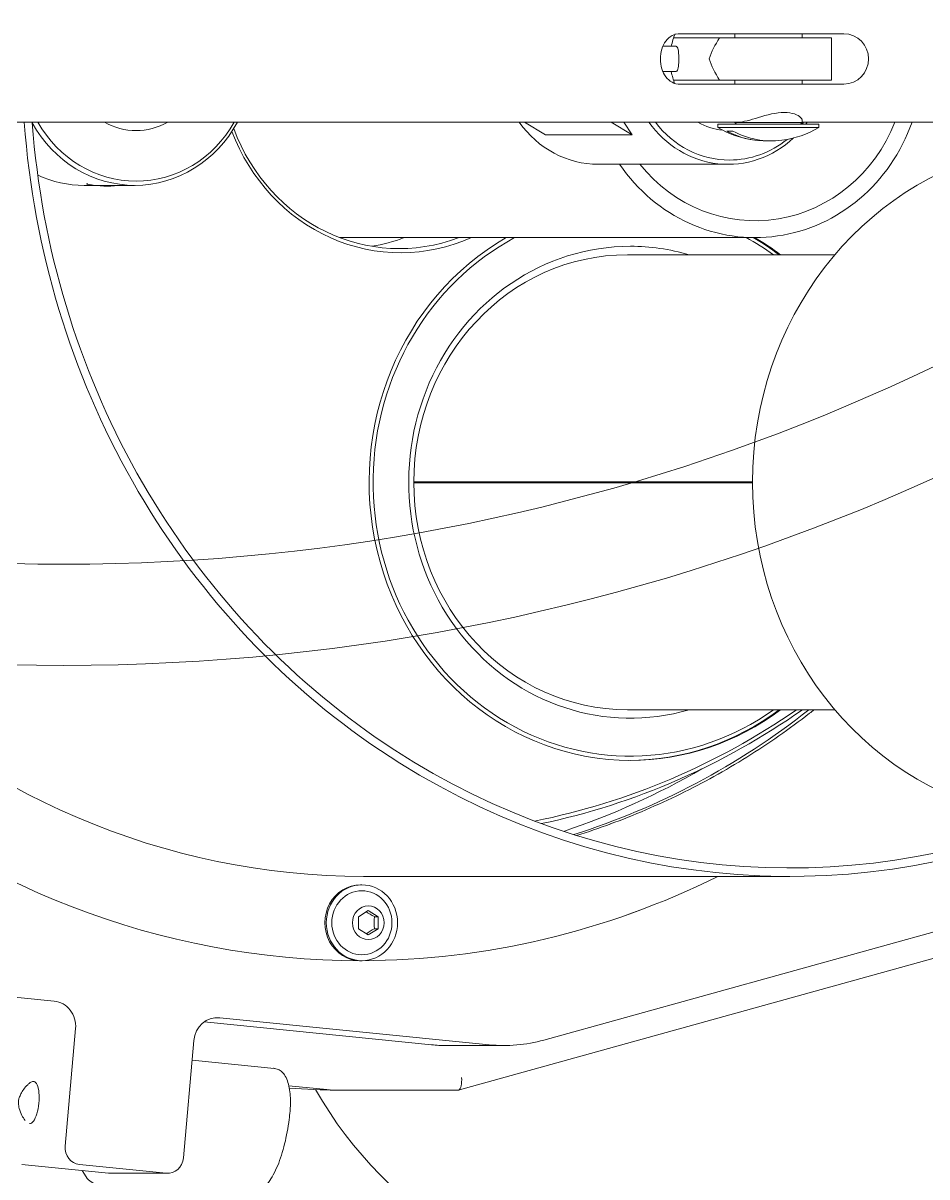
# Model space of a CAD drawing. Header units: millimetres. Extents: x 886808 to 1650903, y -1008069 to 230892.
# Drawn here: x 938647 to 938754.3, y -345922.7 to -345785.7 of the extents above; entities that cross this region are included whole.
import ezdxf

# ---------------------------------------------------------------- set-up
doc = ezdxf.new("R2010")
doc.units = ezdxf.units.MM
doc.layers.add('hatch', color=250, linetype='Continuous', lineweight=0)
doc.layers.add('I-FURN', color=252, linetype='Continuous', lineweight=5)

# ---------------------------------------------------------------- blocks, each defined once
blk = doc.blocks.new('A$C26DD556D')
at = {"layer": 'hatch', "transparency": 33554636}
for p, q in [((5615.09, 24398.01), (5620.56, 24398.01)), ((5635.32, 24398.51), (5615.89, 24398.51)), ((5620.56, 24398.01), (5633.85, 24398.01)), ((5622.35, 24398.51), (5622.35, 24398.01)), ((5630.35, 24398.01), (5630.35, 24398.51)), ((5633.85, 24393.01), (5633.85, 24398.01)), ((5615.4, 24397.01), (5613.85, 24397.01)), ((5613.84, 24394.01), (5615.42, 24394.01)), ((5620.56, 24393.01), (5615.09, 24393.01)), ((5615.89, 24392.51), (5635.32, 24392.51)), ((5633.85, 24393.01), (5620.56, 24393.01)), ((5622.35, 24393.01), (5622.35, 24392.51)), ((5630.35, 24392.51), (5630.35, 24393.01)), ((5479.79, 24388.01), (5622.86, 24388.01)), ((5597.41, 24388.01), (5599.9, 24386.51)), ((5607.68, 24388.01), (5610.16, 24386.51)), ((5610.16, 24386.51), (5609.18, 24388.01)), ((5620.35, 24387.76), (5632.35, 24387.76)), ((5620.35, 24387.76), (5620.35, 24387.37)), ((5622.35, 24388.01), (5622.35, 24387.96)), ((5630.35, 24387.96), (5622.35, 24387.96)), ((5622.35, 24387.96), (5622.55, 24387.76)), ((5630.15, 24387.76), (5630.35, 24387.96)), ((5630.35, 24387.96), (5630.35, 24388.33)), ((5630.35, 24388.01), (5655.93, 24388.01)), ((5632.35, 24387.37), (5632.35, 24387.76)), ((5599.9, 24386.51), (5610.16, 24386.51)), ((5620.35, 24387.37), (5632.35, 24387.37)), ((5622.13, 24386.96), (5621.43, 24386.96)), ((5606.17, 24383.01), (5621.56, 24383.01)), ((5545.12, 24380.51), (5545.57, 24380.51)), ((5545.52, 24380.72), (5545.57, 24380.51)), ((5545.57, 24380.51), (5548.7, 24380.51)), ((5548.7, 24380.51), (5551.11, 24380.51)), ((5575.46, 24374.31), (5624.77, 24374.31)), ((5634.24, 24372.28), (5609.62, 24372.28)), ((5624.47, 24345.33), (5584.25, 24345.33)), ((5624.47, 24345.33), (5584.25, 24345.33)), ((5584.25, 24345.23), (5624.47, 24345.23)), ((5584.25, 24345.23), (5624.47, 24345.23)), ((5609.62, 24318.28), (5634.24, 24318.28)), ((5680.72, 24301.55), (5599.7, 24279.09)), ((5578.09, 24297.51), (5577.92, 24297.51)), ((5578.26, 24298.51), (5628.88, 24298.51)), ((5589.68, 24273.17), (5677.33, 24297.48)), ((5577.67, 24293.73), (5578.84, 24294.45)), ((5577.67, 24292.29), (5577.67, 24293.73)), ((5578.84, 24294.45), (5580.02, 24293.73)), ((5579.57, 24293.73), (5580.02, 24293.73)), ((5580.02, 24293.73), (5580.02, 24292.29)), ((5578.84, 24291.57), (5577.67, 24292.29)), ((5580.02, 24292.29), (5578.84, 24291.57)), ((5579.57, 24292.29), (5580.02, 24292.29)), ((5541.56, 24283.72), (5495.72, 24288.33)), ((5577.82, 24288.51), (5577.9, 24288.51)), ((5577.92, 24288.51), (5578.09, 24288.51)), ((5586.35, 24278.53), (5559.36, 24281.24)), ((5593.19, 24278.53), (5561.21, 24281.74)), ((5542.86, 24266.51), (5544.1, 24280.45)), ((5558.13, 24279.04), (5556.9, 24265.1)), ((5588.12, 24278.44), (5594.96, 24278.44)), ((5567.69, 24275.73), (5557.93, 24276.71)), ((5569.4, 24273.66), (5573.92, 24273.21)), ((5573.14, 24273.2), (5569.46, 24273.37)), ((5574.44, 24273.15), (5589.46, 24273.15)), ((5548.01, 24263.3), (5537.72, 24264.33)), ((5554.85, 24263.3), (5544.56, 24264.33)), ((5544.87, 24263.61), (5545.36, 24262.85)), ((5548.18, 24263.29), (5555.03, 24263.29))]:
    blk.add_line(p, q, dxfattribs=at)
for radius in [250.5, 238.5]:
    blk.add_circle((5542.7, 24574.05), radius, dxfattribs=at)
for centre, radius, start, end in [((5635.24, 24395.51), 3, 271.3916, 88.6084), ((5626.35, 24397.76), 12, 240, 262.3468), ((5626.35, 24397.76), 12, 277.6532, 300), ((5547.86, 24391.97), 11.55, 257.5069, 274.2667), ((5585.19, 24304.18), 11.86, 236.2641, 241.7346), ((5586.41, 24293.01), 6.88, 173.9483, 185.9962), ((5585.18, 24281.82), 11.88, 118.2089, 123.6812), ((5614.36, 24296.89), 48.01, 209.5273, 269.8361), ((5574.44, 24273.77), 0.612, 261.499, 271.2151), ((5546.8, 24263.68), 1.67, 210.0955, 268.0527)]:
    blk.add_arc(centre, radius, start, end, dxfattribs=at)
for centre, major_axis, ratio, start_param, end_param in [((5621.73, 24395.51), (0, 7.5), 0.939693, 1.159279, 1.369438), ((5626.35, 24395.51), (-6.14, -6.14), 0.700208, 4.983417, 5.323254), ((5626.35, 24395.51), (-6.14, 6.14), 0.700208, 0.959931, 1.299768), ((5621.73, 24395.51), (0, 7.5), 0.939693, 1.772154, 1.975314), ((5628.88, 24395.51), (0, -97), 0.939693, -1.493413, 0.368788), ((5551.11, 24395.51), (0, 15), 0.939693, 2.101472, 4.18879), ((5628.88, 24395.51), (0, -96), 0.939693, -1.491646, 0.340832), ((5551.28, 24395.51), (0, 14.5), 0.939693, 2.114421, 4.168764), ((5551.28, 24395.51), (0, 8.5), 0.939693, 2.651635, 3.63155), ((5606.17, 24395.51), (0, 12.5), 0.939693, 2.214297, 3.141593), ((5624.77, 24395.51), (0, 21.2), 0.939693, 2.201314, 4.35085), ((5624.77, 24395.51), (0, 19.2), 0.939693, 2.279666, 4.31115), ((5621.56, 24395.51), (0, 12.5), 0.939693, 2.214297, 3.864523), ((5621.73, 24395.51), (0, -12), 0.939693, 5.387521, 6.283185), ((5621.73, 24395.51), (0, -8.5), 0.939693, 5.793228, 6.182744), ((5621.73, 24395.51), (0, 8.5), 0.939693, 2.651635, 3.041152), ((5621.73, 24395.51), (0, -12), 0.939693, 0.868682, 0.894727), ((5621.56, 24395.51), (0, 12.5), 0.939693, 4.043646, 4.068888), ((5582.71, 24395.51), (0, 23), 0.939693, 1.953637, 3.539706), ((5582.54, 24395.51), (0, 22.5), 0.939693, 1.946758, 3.483019), ((5626, 24397.76), (0, 11.98), 0.883039, 2.694627, 3.17488), ((5626.7, 24397.76), (0, 11.98), 0.883039, 2.694627, 3.259698), ((5621.73, 24395.51), (0, -12), 0.939693, 0, 0.651379), ((5662.29, 24345.28), (0, -40.25), 0.939693, 3.341621, 6.083157), ((5545.12, 24395.51), (0, -15), 0.939693, 5.881056, 6.283185), ((5577.92, 24395.51), (0, 107), 0.939693, 1.771188, 3.141593), ((5577.92, 24395.51), (0, -107), 0.939693, -1.370404, 0), ((5609.96, 24345.28), (0, -33), 0.939693, 3.637278, 6.283185), ((5609.96, 24345.28), (0, 32.5), 0.939693, 0.466438, 3.731901), ((5576.04, 24395.51), (0, 22.5), 0.939693, 3.29588, 3.483019), ((5609.96, 24345.28), (0, 32.5), 0.939693, 5.692877, 5.816747), ((5609.79, 24345.28), (0, -33), 0.939693, 2.529038, 2.645907), ((5609.96, 24345.28), (0, -33), 0.939693, 2.529038, 2.645907), ((5609.96, 24345.28), (0, 28), 0.939693, 0, 3.409656), ((5609.96, 24345.28), (0, 28), 0.939693, 6.015122, 6.283185), ((5609.62, 24345.28), (0, -27), 0.939693, 3.141593, 6.283185), ((5578.26, 24395.51), (0, -97), 0.939693, -0.763383, 0), ((5582.71, 24395.51), (0, 92), 0.939693, 3.326457, 3.716117), ((5582.54, 24395.51), (0, 92.5), 0.939693, 3.337055, 3.724414), ((5577.58, 24395.51), (0, -96), 0.939693, 0.28833, 0.63603), ((5609.79, 24345.28), (0, -33), 0.939693, 0, 0.612555), ((5609.96, 24345.28), (0, -33), 0.939693, 0, 0.612555), ((5575.18, 24395.51), (0, -96), 0.939693, 0.303466, 0.500431), ((5578.26, 24395.51), (0, -96), 0.939693, 0.284378, 0.331577), ((5577.92, 24293.01), (0, -4.5), 0.939693, 3.141077, 6.283185), ((5577.92, 24395.51), (0, 107), 0.939693, 3.143732, 3.57737), ((5577.92, 24395.51), (0, -107), 0.939693, 0.002194, 0.435777), ((5541.29, 24280.73), (0, 3), 0.939693, 4.618198, 6.188995), ((5560.94, 24278.76), (0, -3), 0.939693, 3.047402, 4.618198), ((5588.12, 24298.44), (0, 20), 0.939693, 3.047402, 3.141593), ((5594.96, 24298.44), (0, 20), 0.939693, 3.047402, 3.396468), ((5538.89, 24271.67), (-0.25, -2.49), 0.340504, 0, 3.141593), ((5589.41, 24274.65), (0.13, -1.52), 0.335746, 0.145887, 1.542151), ((5538.6, 24271.7), (-0.24, -2.34), 0.340504, 3.506196, 3.561982), ((5575.36, 24274.65), (-8.82, 0), 0.169993, 1.315921, 1.452198), ((5573.58, 24273.21), (1, -0.089), 0.032058, 0.696345, 1.224579), ((5589.41, 24274.65), (-1.92, 0.1), 0.77987, 1.54081, 1.715343), ((5589.41, 24274.65), (-0.2, 1.49), 0.601662, 3.140252, 3.223276), ((5544.73, 24266.32), (0, 2), 0.939693, 1.476606, 3.047402), ((5555.03, 24265.29), (0, 2), 0.939693, 3.047402, 4.618198), ((5548.18, 24265.29), (0, 2), 0.939693, 3.047402, 3.141593)]:
    blk.add_ellipse(centre, major_axis=major_axis, ratio=ratio, start_param=start_param, end_param=end_param, dxfattribs=at)
for centre, major_axis in [((5578.09, 24293.01), (0, -4.5)), ((5578.09, 24293.01), (0, -3.8)), ((5578.84, 24293.01), (0, -2))]:
    blk.add_ellipse(centre, major_axis=major_axis, ratio=0.939693, dxfattribs=at)
for points, knots in [([(5615.89, 24392.51), (5615.18, 24392.51), (5614.58, 24392.84), (5613.76, 24393.94), (5613.54, 24394.71), (5613.54, 24396.31), (5613.76, 24397.09), (5614.58, 24398.18), (5615.18, 24398.51), (5615.89, 24398.51)], [0, 0, 0, 0, 0.25, 0.25, 0.5, 0.5, 0.75, 0.75, 1, 1, 1, 1]), ([(5615.71, 24395.51), (5615.71, 24395.68), (5615.71, 24395.85), (5615.7, 24396), (5615.69, 24396.16), (5615.68, 24396.31), (5615.66, 24396.44), (5615.64, 24396.57), (5615.61, 24396.68), (5615.58, 24396.77), (5615.54, 24396.87), (5615.5, 24396.93), (5615.45, 24396.97), (5615.42, 24397), (5615.38, 24397.01), (5615.34, 24397.01)], [0, 0, 0, 0, 0.052982, 0.052982, 0.052982, 0.1059208, 0.1059208, 0.1059208, 0.1595104, 0.1595104, 0.1595104, 0.2136071, 0.2136071, 0.2136071, 0.2501505, 0.2501505, 0.2501505, 0.2501505]), ([(5615.34, 24394.01), (5615.4, 24394.01), (5615.44, 24394.04), (5615.49, 24394.08), (5615.53, 24394.13), (5615.57, 24394.21), (5615.6, 24394.31), (5615.63, 24394.41), (5615.65, 24394.53), (5615.67, 24394.67), (5615.69, 24394.81), (5615.7, 24394.97), (5615.71, 24395.14), (5615.71, 24395.26), (5615.71, 24395.38), (5615.71, 24395.51)], [0.7500766, 0.7500766, 0.7500766, 0.7500766, 0.7996633, 0.7996633, 0.7996633, 0.8522836, 0.8522836, 0.8522836, 0.9058191, 0.9058191, 0.9058191, 0.9599172, 0.9599172, 0.9599172, 1, 1, 1, 1]), ([(5622.82, 24388.01), (5623.32, 24388.01), (5624.2, 24388.27), (5626.17, 24388.86), (5627.28, 24389.17), (5628.23, 24389.17)], [0.7504933, 0.7504933, 0.7504933, 0.7504933, 0.875, 0.875, 1, 1, 1, 1]), ([(5628.23, 24389.17), (5629.18, 24389.17), (5629.87, 24388.86), (5630.29, 24388.45), (5630.35, 24388.35), (5630.35, 24388.26)], [0, 0, 0, 0, 0.125, 0.125, 0.1729709, 0.1729709, 0.1729709, 0.1729709]), ([(5631.76, 24318.27), (5631.59, 24318.14), (5630.22, 24317.07), (5627.6, 24315.14), (5623.81, 24312.64), (5619.91, 24310.34), (5615.9, 24308.24), (5611.84, 24306.4), (5608.94, 24305.2), (5607.58, 24304.74), (5607.55, 24304.73)], [0.8758288, 0.8758288, 0.8758288, 0.8758288, 0.878685, 0.8988437, 0.9190045, 0.9391674, 0.9593325, 0.9794996, 0.9996688, 1, 1, 1, 1]), ([(5569.56, 24270.67), (5569.57, 24270.87), (5569.61, 24271.36), (5569.61, 24272.25), (5569.52, 24273.21), (5569.33, 24274.09), (5569.04, 24274.78), (5568.65, 24275.3), (5568.18, 24275.63), (5567.77, 24275.73), (5567.57, 24275.74), (5567.54, 24275.74)], [0, 0, 0, 0, 0.074518, 0.21685, 0.360942, 0.509031, 0.665927, 0.783283, 0.887231, 0.988165, 1, 1, 1, 1]), ([(5539.19, 24274.15), (5539.18, 24274.15), (5539.06, 24274.19), (5538.78, 24274.1), (5538.6, 24273.97), (5538.52, 24273.9)], [0, 0, 0, 0, 0.0055923, 0.0880362, 0.1654809, 0.1654809, 0.1654809, 0.1654809]), ([(5538.53, 24273.9), (5538.49, 24273.86), (5538.27, 24273.68), (5537.94, 24273.27), (5537.61, 24272.75), (5537.42, 24272.29), (5537.34, 24272.02), (5537.32, 24271.83), (5537.31, 24271.71), (5537.31, 24271.44), (5537.4, 24270.91), (5537.67, 24270.18), (5537.95, 24269.76), (5538.1, 24269.55)], [0, 0, 0, 0, 0.032684, 0.176231, 0.30233, 0.405321, 0.48022, 0.499437, 0.519706, 0.547913, 0.683602, 0.862867, 1, 1, 1, 1]), ([(5564.69, 24260.79), (5564.87, 24260.81), (5565.24, 24260.84), (5565.85, 24261.09), (5566.44, 24261.54), (5567.03, 24262.2), (5567.58, 24263.08), (5568.1, 24264.17), (5568.55, 24265.4), (5568.93, 24266.75), (5569.23, 24268.17), (5569.44, 24269.52), (5569.52, 24270.3), (5569.56, 24270.67)], [0, 0, 0, 0, 0.058074, 0.137572, 0.222216, 0.31794, 0.422411, 0.527408, 0.6305, 0.732178, 0.832997, 0.933346, 1, 1, 1, 1])]:
    blk.add_open_spline(points, degree=3, knots=knots, dxfattribs=at)

msp = doc.modelspace()

# ---------------------------------------------------------------- block references
at = {"layer": 'I-FURN', "transparency": 33554636}
msp.add_blockref('A$C26DD556D', (933109.12, -370185.5), dxfattribs=at)

doc.saveas('drawing.dxf')
